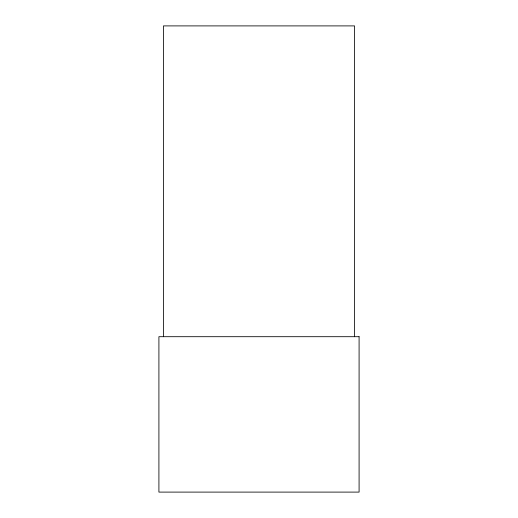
<?xml version="1.0" encoding="UTF-8"?>
<svg xmlns="http://www.w3.org/2000/svg" width="518" height="518" viewBox="0 0 518 518"><rect width="100%" height="100%" fill="white"/><g stroke="black" fill="none" stroke-linecap="round" stroke-linejoin="round"><path stroke-width="0.78" d="M354.558 336.7L354.558 25.9L163.442 25.9L163.442 336.7M359.091 336.7L158.909 336.7L158.909 492.1L359.091 492.1L359.091 336.7"/></g></svg>
